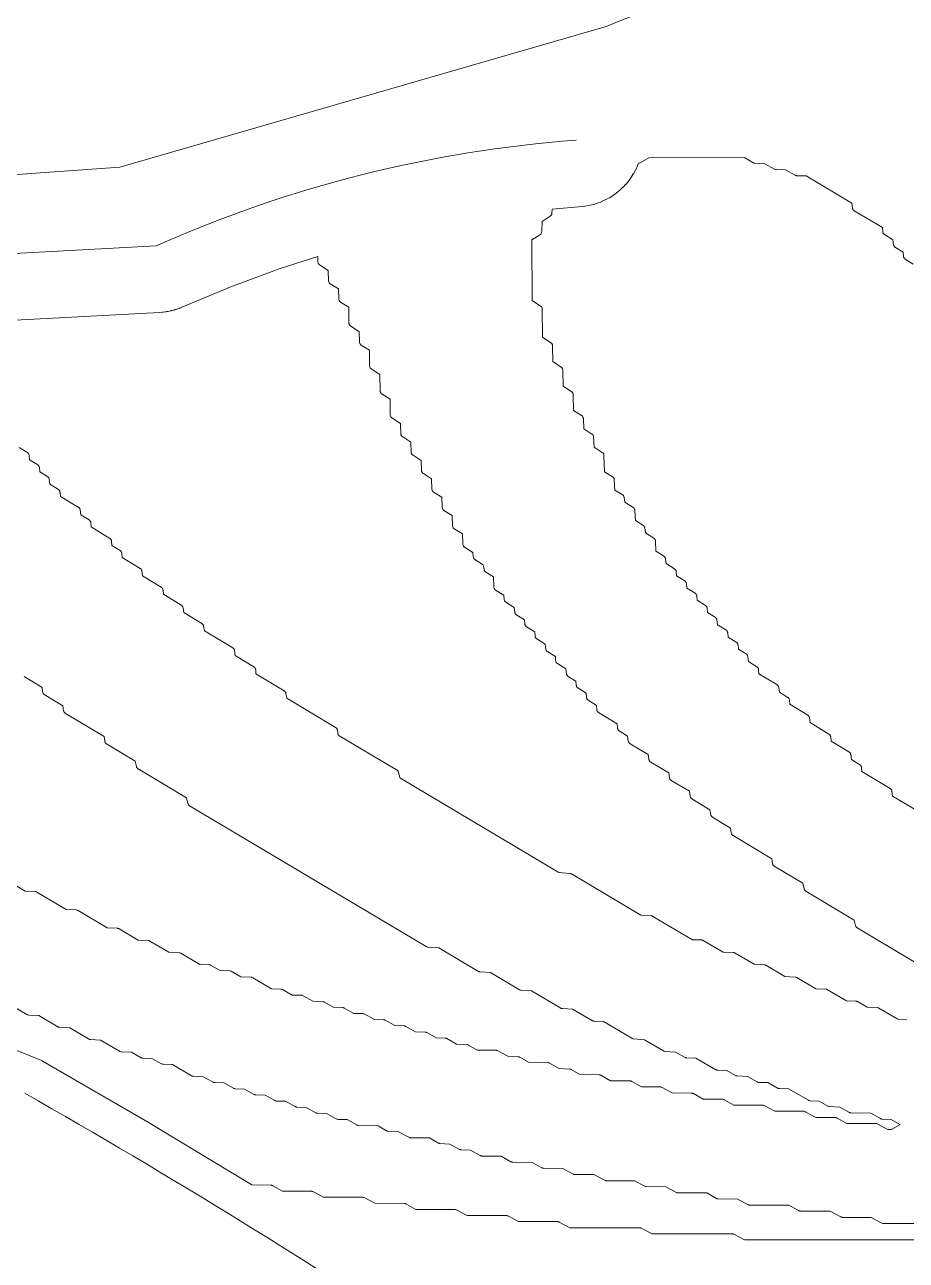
# Model space of a CAD drawing. Header units: inches. Extents: x 36 to 80.1, y 17.3 to 55.9.
# Drawn here: x 49.76 to 55.66, y 22.7 to 30.96 of the extents above; entities that cross this region are included whole.
import ezdxf

# ---------------------------------------------------------------- set-up
doc = ezdxf.new("R2010")
doc.units = ezdxf.units.IN
doc.layers.add('01_ORIGINAL_CAD', color=7, linetype='CONTINUOUS', lineweight=20)
doc.layers.add('03_ADDED_AREAS_SAME_COMPOSITION', color=7, linetype='CONTINUOUS', lineweight=15)

msp = doc.modelspace()

# ---------------------------------------------------------------- linework, layer by layer
at = {"layer": '01_ORIGINAL_CAD'}
for points in [[(53.6498, 30.945, -0.14301), (60.2429, 31.6303, -0.286424), (65.3601, 28.4306), (66.4807, 23.8898, -0.272091), (64.8996, 18.9541), (63.6613, 17.5325)], [(53.6498, 30.945), (50.3999, 30.0042), (48.0949, 29.84), (45.4271, 29.473), (42.376, 26.5966), (41.758, 26.5966, -0.10797), (36.2477, 22.9537)]]:
    msp.add_lwpolyline(points, format="xyb", dxfattribs=at)
msp.add_lwpolyline([(46.027, 28.7592), (46.027, 29.2297), (50.6426, 29.4787)], dxfattribs=at)
for centre, radius, start, end in [((54.0727, 21.7873), 8.4216, 94.2501, 114.03521), ((27.3488, -15.6541), 45.3906, 56.18317, 60.40695)]:
    msp.add_arc(centre, radius, start, end, dxfattribs=at)
at = {"layer": '03_ADDED_AREAS_SAME_COMPOSITION'}
for points in [[(55.749, 25.6915), (55.5642, 25.8015), (55.5594, 25.834), (55.5587, 25.8371), (55.5577, 25.84), (55.5562, 25.8429), (55.5545, 25.8455), (55.5524, 25.8479), (55.5501, 25.85), (55.5475, 25.8517), (55.3589, 25.9646), (55.3568, 25.9919), (55.3563, 25.9952), (55.3554, 25.9984), (55.3541, 26.0015), (55.3524, 26.0043), (55.3503, 26.0069), (55.3479, 26.0092), (55.3452, 26.0112), (55.2891, 26.0467), (55.2842, 26.0795), (55.2835, 26.0826), (55.2825, 26.0856), (55.2811, 26.0884), (55.2793, 26.091), (55.2773, 26.0934), (55.2749, 26.0955), (55.2723, 26.0973), (55.1524, 26.1692), (55.1504, 26.1966), (55.1499, 26.1999), (55.149, 26.2032), (55.1476, 26.2063), (55.1458, 26.2091), (55.1437, 26.2117), (55.1413, 26.2141), (55.1385, 26.216), (55.0139, 26.2925), (55.009, 26.3251), (55.0084, 26.3282), (55.0073, 26.3311), (55.0059, 26.334), (55.0042, 26.3366), (55.0021, 26.339), (54.9998, 26.3411), (54.9972, 26.3428), (54.8773, 26.4148), (54.8752, 26.4421), (54.8747, 26.4454), (54.8738, 26.4486), (54.8725, 26.4517), (54.8708, 26.4545), (54.8687, 26.4571), (54.8663, 26.4594), (54.8636, 26.4614), (54.8075, 26.4969), (54.8026, 26.5297), (54.8019, 26.5328), (54.8009, 26.5358), (54.7995, 26.5386), (54.7977, 26.5412), (54.7957, 26.5436), (54.7933, 26.5457), (54.7907, 26.5475), (54.6708, 26.6194), (54.6688, 26.6468), (54.6683, 26.6501), (54.6674, 26.6533), (54.6661, 26.6563), (54.6643, 26.6592), (54.6623, 26.6618), (54.6599, 26.6641), (54.6572, 26.666), (54.601, 26.7015), (54.5962, 26.7344), (54.5955, 26.7374), (54.5945, 26.7404), (54.5931, 26.7432), (54.5913, 26.7458), (54.5893, 26.7482), (54.5869, 26.7503), (54.5844, 26.7521), (54.5331, 26.7831), (54.531, 26.8105), (54.5306, 26.8138), (54.5297, 26.817), (54.5283, 26.82), (54.5266, 26.8229), (54.5246, 26.8255), (54.5222, 26.8278), (54.5195, 26.8298), (54.4643, 26.8647), (54.4622, 26.8924), (54.4617, 26.8957), (54.4608, 26.8989), (54.4595, 26.9019), (54.4578, 26.9048), (54.4557, 26.9074), (54.4533, 26.9097), (54.4506, 26.9116), (54.3945, 26.9471), (54.3896, 26.98), (54.3889, 26.983), (54.3879, 26.986), (54.3865, 26.9888), (54.3848, 26.9914), (54.3827, 26.9938), (54.3804, 26.9959), (54.3778, 26.9977), (54.3265, 27.0287), (54.3245, 27.0561), (54.324, 27.0594), (54.3231, 27.0626), (54.3218, 27.0656), (54.3201, 27.0685), (54.318, 27.0711), (54.3156, 27.0734), (54.3129, 27.0753), (54.2577, 27.1102), (54.2556, 27.138), (54.2551, 27.1412), (54.2542, 27.1444), (54.2529, 27.1475), (54.2512, 27.1503), (54.2491, 27.1529), (54.2467, 27.1552), (54.244, 27.1572), (54.1888, 27.1921), (54.1868, 27.2198), (54.1863, 27.2231), (54.1854, 27.2263), (54.1841, 27.2294), (54.1823, 27.2322), (54.1803, 27.2348), (54.1779, 27.2371), (54.1752, 27.2391), (54.12, 27.274), (54.1179, 27.3017), (54.1174, 27.305), (54.1165, 27.3082), (54.1152, 27.3112), (54.1135, 27.3141), (54.1114, 27.3167), (54.109, 27.319), (54.1063, 27.3209), (54.0502, 27.3564), (54.0453, 27.3893), (54.0446, 27.3923), (54.0436, 27.3953), (54.0422, 27.3981), (54.0405, 27.4007), (54.0384, 27.4031), (54.0361, 27.4052), (54.0335, 27.407), (53.9827, 27.4377), (53.9801, 27.5054), (53.9797, 27.5089), (53.9789, 27.5122), (53.9776, 27.5154), (53.9759, 27.5184), (53.9737, 27.5211), (53.9713, 27.5236), (53.9685, 27.5256), (53.9123, 27.5611), (53.9074, 27.5939), (53.9068, 27.597), (53.9058, 27.6), (53.9044, 27.6028), (53.9026, 27.6054), (53.9006, 27.6078), (53.8982, 27.6099), (53.8957, 27.6117), (53.8449, 27.6424), (53.8423, 27.7101), (53.8419, 27.7136), (53.841, 27.7169), (53.8397, 27.7201), (53.838, 27.7231), (53.8359, 27.7258), (53.8334, 27.7282), (53.8306, 27.7303), (53.7745, 27.7658), (53.7696, 27.7986), (53.7689, 27.8017), (53.7679, 27.8046), (53.7665, 27.8075), (53.7648, 27.8101), (53.7627, 27.8124), (53.7604, 27.8145), (53.7578, 27.8163), (53.707, 27.847), (53.7044, 27.9148), (53.704, 27.9182), (53.7032, 27.9216), (53.7019, 27.9248), (53.7002, 27.9278), (53.698, 27.9305), (53.6956, 27.9329), (53.6928, 27.9349), (53.6382, 27.9694), (53.6353, 28.0782), (53.635, 28.0817), (53.6341, 28.0851), (53.6328, 28.0884), (53.6311, 28.0914), (53.629, 28.0942), (53.6265, 28.0966), (53.6237, 28.0987), (53.569, 28.1333), (53.5663, 28.2014), (53.5659, 28.2048), (53.5651, 28.2081), (53.5638, 28.2113), (53.5621, 28.2143), (53.5599, 28.2171), (53.5575, 28.2195), (53.5547, 28.2215), (53.5, 28.2561), (53.4973, 28.3242), (53.4969, 28.3276), (53.4961, 28.3309), (53.4948, 28.3341), (53.4931, 28.3371), (53.4909, 28.3399), (53.4885, 28.3423), (53.4857, 28.3443), (53.4314, 28.3787), (53.4304, 28.4829), (53.4301, 28.4864), (53.4294, 28.4897), (53.4282, 28.493), (53.4265, 28.496), (53.4245, 28.4988), (53.4221, 28.5013), (53.4194, 28.5034), (53.3623, 28.5419), (53.3613, 28.6467), (53.361, 28.6501), (53.3603, 28.6535), (53.3591, 28.6567), (53.3574, 28.6598), (53.3554, 28.6626), (53.353, 28.665), (53.3503, 28.6672), (53.2931, 28.7057), (53.2921, 28.8104), (53.2919, 28.8139), (53.2911, 28.8172), (53.2899, 28.8205), (53.2883, 28.8235), (53.2863, 28.8263), (53.2839, 28.8288), (53.2811, 28.8309), (53.224, 28.8694), (53.2228, 29.056), (53.2225, 29.0595), (53.2218, 29.0629), (53.2206, 29.0661), (53.2189, 29.0692), (53.2169, 29.072), (53.2145, 29.0744), (53.2117, 29.0766), (53.1547, 29.115), (53.1534, 29.5196), (53.2073, 29.5539), (53.2101, 29.556), (53.2126, 29.5584), (53.2147, 29.5611), (53.2164, 29.5642), (53.2177, 29.5674), (53.2185, 29.5707), (53.2189, 29.5742), (53.2211, 29.6422), (53.2755, 29.6768), (53.2782, 29.6788), (53.2806, 29.6811), (53.2827, 29.6837), (53.2844, 29.6866), (53.2857, 29.6896), (53.2866, 29.6928), (53.287, 29.6962), (53.2889, 29.7233), (53.4912, 29.7428), (53.492, 29.7429), (53.5063, 29.7447), (53.5071, 29.7448), (53.5329, 29.749), (53.5345, 29.7493), (53.5625, 29.7558), (53.5641, 29.7562), (53.5892, 29.7638), (53.5907, 29.7643), (53.6177, 29.7744), (53.6192, 29.775), (53.6431, 29.7857), (53.6445, 29.7864), (53.6699, 29.7999), (53.6714, 29.8008), (53.6936, 29.8145), (53.695, 29.8154), (53.7184, 29.8321), (53.7197, 29.8331), (53.74, 29.8497), (53.7412, 29.8507), (53.7622, 29.8704), (53.7634, 29.8715), (53.7813, 29.8906), (53.7824, 29.8918), (53.8007, 29.914), (53.8017, 29.9153), (53.817, 29.9365), (53.8179, 29.9379), (53.8332, 29.9623), (53.834, 29.9637), (53.8464, 29.9867), (53.8471, 29.9882), (53.8591, 30.0144), (53.8597, 30.0159), (53.8656, 30.0314), (53.8684, 30.0318), (53.8713, 30.0324), (53.8741, 30.0335), (53.8768, 30.0348), (53.9339, 30.0684), (54.5739, 30.0687), (54.6312, 30.0351), (54.6339, 30.0338), (54.6367, 30.0328), (54.6396, 30.0321), (54.6426, 30.0317), (54.7108, 30.0282), (54.7757, 29.9919), (54.7784, 29.9906), (54.7813, 29.9896), (54.7843, 29.989), (54.7873, 29.9887), (54.8485, 29.9871), (54.913, 29.951), (54.9158, 29.9497), (54.9186, 29.9487), (54.9216, 29.9481), (54.9246, 29.9478), (54.9854, 29.9462), (55.2906, 29.7645), (55.2955, 29.7321), (55.2961, 29.729), (55.2972, 29.726), (55.2986, 29.7232), (55.3003, 29.7206), (55.3024, 29.7182), (55.3048, 29.7161), (55.3074, 29.7143), (55.496, 29.6014), (55.498, 29.5741), (55.4985, 29.5708), (55.4994, 29.5676), (55.5007, 29.5646), (55.5024, 29.5617), (55.5045, 29.5591), (55.5069, 29.5568), (55.5096, 29.5549), (55.5658, 29.5194), (55.5706, 29.4865), (55.5713, 29.4835), (55.5723, 29.4805), (55.5737, 29.4777), (55.5755, 29.4751), (55.5775, 29.4727), (55.5798, 29.4706), (55.5824, 29.4688), (55.6337, 29.4378), (55.6358, 29.4104), (55.6362, 29.4071), (55.6371, 29.4039), (55.6384, 29.4009), (55.6402, 29.398), (55.6422, 29.3954), (55.6446, 29.3931), (55.6473, 29.3912), (55.702, 29.3566)], [(49.1082, 28.9503), (50.6666, 29.0343), (50.6674, 29.0344), (50.6818, 29.0356), (50.6826, 29.0357), (50.6848, 29.036), (50.6871, 29.0362), (50.6887, 29.0363), (50.7023, 29.0382), (50.7037, 29.0383), (50.7086, 29.0388), (50.7102, 29.0391), (50.7137, 29.0397), (50.7172, 29.0402), (50.7188, 29.0405), (50.7235, 29.0415), (50.7387, 29.0444), (50.7401, 29.0447), (50.7422, 29.0453), (50.7445, 29.0457), (50.746, 29.0461), (50.7593, 29.0497), (50.7607, 29.05), (50.7654, 29.0512), (50.767, 29.0517), (50.7704, 29.0528), (50.7738, 29.0537), (50.7754, 29.0542), (50.7799, 29.0557), (50.7945, 29.0607), (50.7959, 29.0612), (50.798, 29.062), (50.8001, 29.0627), (50.8009, 29.063), (50.8143, 29.0682), (50.8151, 29.0685), (51.1418, 29.2058), (51.4648, 29.3254), (51.7234, 29.4087), (51.7238, 29.3735), (51.7241, 29.3701), (51.7248, 29.3668), (51.726, 29.3635), (51.7277, 29.3605), (51.7297, 29.3577), (51.7321, 29.3553), (51.7348, 29.3531), (51.7923, 29.3143), (51.795, 29.2458), (51.7954, 29.2424), (51.7962, 29.239), (51.7975, 29.2358), (51.7992, 29.2328), (51.8014, 29.2301), (51.8038, 29.2277), (51.8066, 29.2257), (51.8613, 29.1911), (51.864, 29.123), (51.8644, 29.1196), (51.8652, 29.1162), (51.8665, 29.113), (51.8682, 29.11), (51.8704, 29.1073), (51.8728, 29.1049), (51.8756, 29.1029), (51.9299, 29.0685), (51.9309, 28.9643), (51.9312, 28.9608), (51.9319, 28.9574), (51.9331, 28.9542), (51.9348, 28.9512), (51.9368, 28.9484), (51.9392, 28.9459), (51.9419, 28.9438), (51.9994, 28.905), (52.0021, 28.8364), (52.0025, 28.833), (52.0033, 28.8297), (52.0046, 28.8265), (52.0063, 28.8235), (52.0085, 28.8207), (52.0109, 28.8183), (52.0137, 28.8163), (52.068, 28.7819), (52.069, 28.6777), (52.0693, 28.6742), (52.07, 28.6709), (52.0712, 28.6676), (52.0729, 28.6646), (52.0749, 28.6618), (52.0773, 28.6593), (52.08, 28.6572), (52.1374, 28.6185), (52.1403, 28.5092), (52.1407, 28.5058), (52.1415, 28.5024), (52.1428, 28.4991), (52.1445, 28.4961), (52.1467, 28.4933), (52.1492, 28.4909), (52.152, 28.4888), (52.2063, 28.4544), (52.2073, 28.3502), (52.2075, 28.3467), (52.2083, 28.3434), (52.2095, 28.3401), (52.2111, 28.3371), (52.2132, 28.3343), (52.2156, 28.3318), (52.2183, 28.3297), (52.2758, 28.2909), (52.2785, 28.2224), (52.2788, 28.2189), (52.2797, 28.2156), (52.281, 28.2124), (52.2827, 28.2094), (52.2848, 28.2067), (52.2873, 28.2043), (52.2901, 28.2022), (52.3448, 28.1676), (52.3474, 28.0996), (52.3478, 28.0961), (52.3487, 28.0928), (52.35, 28.0896), (52.3517, 28.0866), (52.3538, 28.0839), (52.3563, 28.0814), (52.3591, 28.0794), (52.4138, 28.0448), (52.4164, 27.9768), (52.4168, 27.9733), (52.4177, 27.97), (52.4189, 27.9668), (52.4207, 27.9638), (52.4228, 27.961), (52.4253, 27.9586), (52.4281, 27.9566), (52.4828, 27.922), (52.4854, 27.8539), (52.4858, 27.8505), (52.4866, 27.8472), (52.4879, 27.844), (52.4897, 27.841), (52.4918, 27.8382), (52.4943, 27.8358), (52.497, 27.8338), (52.5518, 27.7992), (52.5544, 27.7311), (52.5548, 27.7277), (52.5556, 27.7243), (52.5569, 27.7211), (52.5587, 27.7182), (52.5608, 27.7154), (52.5633, 27.713), (52.566, 27.711), (52.6208, 27.6764), (52.6234, 27.6083), (52.6238, 27.6049), (52.6246, 27.6015), (52.6259, 27.5983), (52.6276, 27.5953), (52.6298, 27.5926), (52.6322, 27.5902), (52.635, 27.5882), (52.6897, 27.5536), (52.6924, 27.4855), (52.6928, 27.4821), (52.6936, 27.4787), (52.6949, 27.4755), (52.6966, 27.4725), (52.6988, 27.4698), (52.7012, 27.4674), (52.704, 27.4654), (52.7592, 27.4305), (52.7613, 27.4027), (52.7618, 27.3995), (52.7627, 27.3963), (52.764, 27.3932), (52.7657, 27.3904), (52.7678, 27.3878), (52.7702, 27.3855), (52.7729, 27.3835), (52.829, 27.348), (52.8339, 27.3152), (52.8346, 27.3121), (52.8356, 27.3091), (52.837, 27.3063), (52.8387, 27.3037), (52.8408, 27.3013), (52.8431, 27.2992), (52.8457, 27.2974), (52.8965, 27.2667), (52.8991, 27.199), (52.8995, 27.1955), (52.9003, 27.1922), (52.9016, 27.189), (52.9033, 27.186), (52.9055, 27.1833), (52.9079, 27.1809), (52.9107, 27.1788), (52.9659, 27.1439), (52.968, 27.1162), (52.9685, 27.1129), (52.9694, 27.1097), (52.9707, 27.1067), (52.9724, 27.1038), (52.9745, 27.1012), (52.9769, 27.0989), (52.9796, 27.097), (53.0357, 27.0615), (53.0406, 27.0286), (53.0413, 27.0255), (53.0423, 27.0226), (53.0437, 27.0198), (53.0454, 27.0172), (53.0475, 27.0148), (53.0498, 27.0127), (53.0524, 27.0109), (53.1037, 26.9799), (53.1057, 26.9525), (53.1062, 26.9492), (53.1071, 26.946), (53.1084, 26.9429), (53.1101, 26.9401), (53.1122, 26.9375), (53.1146, 26.9352), (53.1173, 26.9332), (53.1725, 26.8983), (53.1746, 26.8706), (53.175, 26.8673), (53.176, 26.8641), (53.1773, 26.8611), (53.179, 26.8582), (53.1811, 26.8556), (53.1835, 26.8533), (53.1861, 26.8514), (53.2423, 26.8159), (53.2472, 26.783), (53.2478, 26.78), (53.2489, 26.777), (53.2503, 26.7742), (53.252, 26.7716), (53.2541, 26.7692), (53.2564, 26.7671), (53.259, 26.7653), (53.3102, 26.7343), (53.3123, 26.7069), (53.3128, 26.7036), (53.3137, 26.7004), (53.315, 26.6974), (53.3167, 26.6945), (53.3188, 26.6919), (53.3212, 26.6896), (53.3239, 26.6876), (53.38, 26.6521), (53.3849, 26.6193), (53.3856, 26.6162), (53.3866, 26.6133), (53.388, 26.6105), (53.3897, 26.6079), (53.3918, 26.6055), (53.3941, 26.6034), (53.3967, 26.6016), (53.4479, 26.5706), (53.45, 26.5432), (53.4505, 26.5399), (53.4514, 26.5367), (53.4527, 26.5336), (53.4544, 26.5308), (53.4565, 26.5282), (53.4589, 26.5259), (53.4616, 26.5239), (53.5168, 26.489), (53.5189, 26.4613), (53.5193, 26.458), (53.5202, 26.4548), (53.5216, 26.4518), (53.5233, 26.4489), (53.5253, 26.4463), (53.5277, 26.444), (53.5304, 26.4421), (53.5856, 26.4072), (53.5877, 26.3794), (53.5882, 26.3761), (53.5891, 26.3729), (53.5905, 26.3698), (53.5922, 26.3669), (53.5944, 26.3643), (53.5968, 26.362), (53.5996, 26.36), (53.7232, 26.2842), (53.7253, 26.2567), (53.7258, 26.2534), (53.7267, 26.2502), (53.728, 26.2471), (53.7297, 26.2443), (53.7318, 26.2417), (53.7342, 26.2394), (53.7369, 26.2374), (53.793, 26.2019), (53.7979, 26.1691), (53.7986, 26.166), (53.7996, 26.163), (53.801, 26.1602), (53.8028, 26.1576), (53.8048, 26.1552), (53.8072, 26.1531), (53.8098, 26.1513), (53.9307, 26.0788), (53.9355, 26.0463), (53.9361, 26.0432), (53.9372, 26.0402), (53.9386, 26.0374), (53.9403, 26.0348), (53.9424, 26.0324), (53.9448, 26.0303), (53.9474, 26.0285), (54.0682, 25.956), (54.0731, 25.9235), (54.0737, 25.9204), (54.0748, 25.9175), (54.0762, 25.9146), (54.0779, 25.912), (54.08, 25.9096), (54.0823, 25.9075), (54.0849, 25.9058), (54.2058, 25.8332), (54.2107, 25.8007), (54.2113, 25.7977), (54.2124, 25.7947), (54.2138, 25.7919), (54.2155, 25.7892), (54.2176, 25.7869), (54.2199, 25.7848), (54.2225, 25.783), (54.3434, 25.7104), (54.3482, 25.678), (54.3489, 25.6749), (54.3499, 25.6719), (54.3513, 25.6691), (54.3531, 25.6665), (54.3552, 25.6641), (54.3575, 25.662), (54.3601, 25.6602), (54.481, 25.5877), (54.4858, 25.5552), (54.4865, 25.5521), (54.4875, 25.5491), (54.4889, 25.5463), (54.4907, 25.5437), (54.4928, 25.5413), (54.4951, 25.5392), (54.4977, 25.5374), (54.756, 25.383), (54.7609, 25.3506), (54.7615, 25.3475), (54.7626, 25.3445), (54.764, 25.3417), (54.7657, 25.3391), (54.7678, 25.3367), (54.7701, 25.3346), (54.7727, 25.3328), (54.9634, 25.2187), (54.9723, 25.1813), (54.9733, 25.1781), (54.9747, 25.1751), (54.9765, 25.1723), (54.9787, 25.1698), (54.9811, 25.1675), (54.9839, 25.1656), (55.3072, 24.9731), (55.3161, 24.9358), (55.3171, 24.9326), (55.3185, 24.9296), (55.3203, 24.9268), (55.3224, 24.9242), (55.3249, 24.922), (55.3276, 24.9201), (56.7021, 24.1018)], [(55.6601, 24.3078), (55.5992, 24.3094), (55.4728, 24.384), (55.4702, 24.3854), (55.4674, 24.3864), (55.4644, 24.3871), (55.4614, 24.3875), (55.3932, 24.391), (55.3283, 24.4274), (55.3256, 24.4287), (55.3227, 24.4296), (55.3197, 24.4303), (55.3167, 24.4305), (55.2559, 24.4321), (55.1295, 24.5067), (55.1268, 24.5081), (55.124, 24.5091), (55.1211, 24.5098), (55.1181, 24.5102), (55.0501, 24.5137), (54.9234, 24.5885), (54.9208, 24.5899), (54.9179, 24.5909), (54.915, 24.5916), (54.912, 24.592), (54.8441, 24.5955), (54.7174, 24.6703), (54.7147, 24.6717), (54.7119, 24.6727), (54.709, 24.6734), (54.706, 24.6738), (54.638, 24.6773), (54.5114, 24.7521), (54.5087, 24.7535), (54.5059, 24.7545), (54.5029, 24.7552), (54.4999, 24.7556), (54.4319, 24.7591), (54.2984, 24.8362), (54.2956, 24.8376), (54.2926, 24.8386), (54.2896, 24.8393), (54.2865, 24.8395), (54.2257, 24.8411), (53.9619, 24.9975), (53.9592, 24.9989), (53.9563, 25), (53.9534, 25.0007), (53.9504, 25.001), (53.8825, 25.0046), (53.4181, 25.281), (53.4147, 25.2827), (53.4112, 25.2839), (53.4074, 25.2845), (53.3332, 25.2907), (52.2702, 25.9236), (52.2613, 25.9609), (52.2603, 25.9641), (52.2589, 25.9671), (52.2571, 25.9699), (52.255, 25.9725), (52.2525, 25.9747), (52.2498, 25.9766), (51.8588, 26.2094), (51.854, 26.2418), (51.8533, 26.2449), (51.8523, 26.2479), (51.8509, 26.2507), (51.8491, 26.2533), (51.8471, 26.2557), (51.8447, 26.2578), (51.8421, 26.2596), (51.5151, 26.4549), (51.5102, 26.4873), (51.5096, 26.4904), (51.5085, 26.4934), (51.5071, 26.4962), (51.5054, 26.4988), (51.5033, 26.5012), (51.501, 26.5033), (51.4984, 26.5051), (51.3097, 26.618), (51.3077, 26.6453), (51.3072, 26.6486), (51.3063, 26.6519), (51.3049, 26.655), (51.3032, 26.6578), (51.301, 26.6605), (51.2986, 26.6628), (51.2958, 26.6647), (51.1712, 26.7412), (51.1664, 26.7738), (51.1657, 26.7769), (51.1647, 26.7799), (51.1632, 26.7827), (51.1615, 26.7853), (51.1594, 26.7877), (51.1571, 26.7898), (51.1545, 26.7916), (50.9649, 26.905), (50.96, 26.9375), (50.9594, 26.9406), (50.9583, 26.9435), (50.9569, 26.9464), (50.9552, 26.949), (50.9531, 26.9514), (50.9508, 26.9535), (50.9482, 26.9552), (50.8273, 27.0278), (50.8225, 27.0603), (50.8218, 27.0634), (50.8208, 27.0663), (50.8194, 27.0691), (50.8176, 27.0718), (50.8155, 27.0741), (50.8132, 27.0762), (50.8106, 27.078), (50.6907, 27.15), (50.6886, 27.1773), (50.6881, 27.1807), (50.6872, 27.1839), (50.6859, 27.187), (50.6841, 27.1899), (50.682, 27.1925), (50.6795, 27.1948), (50.6768, 27.1968), (50.5522, 27.2732), (50.5473, 27.3058), (50.5466, 27.3089), (50.5456, 27.3119), (50.5442, 27.3147), (50.5424, 27.3173), (50.5404, 27.3197), (50.538, 27.3218), (50.5354, 27.3236), (50.4155, 27.3955), (50.4135, 27.4229), (50.413, 27.4262), (50.4121, 27.4294), (50.4108, 27.4324), (50.4091, 27.4353), (50.407, 27.4379), (50.4046, 27.4402), (50.4019, 27.4421), (50.3467, 27.477), (50.3446, 27.5047), (50.3441, 27.5081), (50.3432, 27.5113), (50.3418, 27.5144), (50.3401, 27.5173), (50.338, 27.5199), (50.3355, 27.5222), (50.3327, 27.5242), (50.2091, 27.6), (50.207, 27.6275), (50.2066, 27.6308), (50.2056, 27.634), (50.2043, 27.6371), (50.2026, 27.6399), (50.2005, 27.6425), (50.1981, 27.6448), (50.1955, 27.6468), (50.1393, 27.6823), (50.1344, 27.7151), (50.1338, 27.7182), (50.1327, 27.7212), (50.1313, 27.724), (50.1296, 27.7266), (50.1275, 27.729), (50.1251, 27.7311), (50.1226, 27.7329), (50.0026, 27.8048), (50.0006, 27.8322), (50.0001, 27.8355), (49.9992, 27.8387), (49.9979, 27.8417), (49.9962, 27.8446), (49.9941, 27.8472), (49.9917, 27.8495), (49.989, 27.8514), (49.9329, 27.8869), (49.928, 27.9198), (49.9273, 27.9228), (49.9263, 27.9258), (49.9249, 27.9286), (49.9232, 27.9312), (49.9211, 27.9336), (49.9188, 27.9357), (49.9162, 27.9375), (49.8649, 27.9685), (49.8629, 27.9959), (49.8624, 27.9992), (49.8615, 28.0024), (49.8602, 28.0054), (49.8585, 28.0083), (49.8564, 28.0109), (49.854, 28.0132), (49.8513, 28.0151), (49.7961, 28.05), (49.794, 28.0777), (49.7935, 28.081), (49.7926, 28.0842), (49.7913, 28.0873), (49.7896, 28.0901), (49.7875, 28.0927), (49.7851, 28.095), (49.7824, 28.097), (49.7272, 28.1319)], [(49.7613, 26.5999), (49.8812, 26.528), (49.8833, 26.5006), (49.8838, 26.4973), (49.8847, 26.4941), (49.886, 26.491), (49.8878, 26.4881), (49.8899, 26.4855), (49.8924, 26.4832), (49.8951, 26.4812), (50.0198, 26.4048), (50.0246, 26.3721), (50.0253, 26.3691), (50.0263, 26.3661), (50.0277, 26.3632), (50.0295, 26.3606), (50.0316, 26.3582), (50.0339, 26.3561), (50.0365, 26.3544), (50.2948, 26.2), (50.2996, 26.1675), (50.3003, 26.1644), (50.3014, 26.1615), (50.3028, 26.1586), (50.3045, 26.156), (50.3066, 26.1536), (50.3089, 26.1515), (50.3115, 26.1498), (50.5022, 26.0356), (50.5111, 25.9983), (50.5121, 25.9951), (50.5135, 25.9921), (50.5153, 25.9893), (50.5174, 25.9867), (50.5199, 25.9845), (50.5227, 25.9826), (50.846, 25.7901), (50.8549, 25.7527), (50.8559, 25.7496), (50.8573, 25.7465), (50.8591, 25.7437), (50.8612, 25.7412), (50.8637, 25.7389), (50.8664, 25.7371), (52.4471, 24.796), (52.4505, 24.7943), (52.4541, 24.7931), (52.4578, 24.7926), (52.532, 24.7863), (52.7965, 24.6294), (52.7992, 24.6281), (52.802, 24.627), (52.805, 24.6263), (52.808, 24.626), (52.8759, 24.6224), (53.0713, 24.5067), (53.074, 24.5053), (53.0768, 24.5043), (53.0797, 24.5036), (53.0827, 24.5033), (53.1507, 24.4997), (53.3461, 24.384), (53.3488, 24.3826), (53.3516, 24.3816), (53.3545, 24.3809), (53.3575, 24.3805), (53.4256, 24.377), (53.5591, 24.2999), (53.5619, 24.2985), (53.5648, 24.2975), (53.5679, 24.2969), (53.5709, 24.2966), (53.6318, 24.295), (53.8209, 24.1824), (53.8243, 24.1807), (53.8279, 24.1796), (53.8316, 24.179), (53.9059, 24.1727), (54.033, 24.0977), (54.0356, 24.0963), (54.0385, 24.0953), (54.0414, 24.0946), (54.0444, 24.0942), (54.1126, 24.0907), (54.1775, 24.0544), (54.1802, 24.053), (54.1831, 24.0521), (54.1861, 24.0514), (54.1891, 24.0512), (54.2501, 24.0496), (54.3833, 23.9727), (54.3861, 23.9713), (54.389, 23.9703), (54.392, 23.9696), (54.3951, 23.9694), (54.456, 23.9678), (54.5137, 23.934), (54.5164, 23.9327), (54.5192, 23.9317), (54.5221, 23.931), (54.525, 23.9307), (54.5933, 23.9271), (54.6582, 23.8908), (54.6609, 23.8895), (54.6638, 23.8885), (54.6667, 23.8879), (54.6698, 23.8876), (54.7309, 23.886), (54.7955, 23.8499), (54.7982, 23.8486), (54.8011, 23.8476), (54.8041, 23.847), (54.8071, 23.8467), (54.8681, 23.8451), (55.0013, 23.7683), (55.0041, 23.7669), (55.007, 23.7658), (55.01, 23.7652), (55.0131, 23.7649), (55.074, 23.7633), (55.1317, 23.7296), (55.1344, 23.7282), (55.1372, 23.7272), (55.1401, 23.7265), (55.143, 23.7262), (55.2113, 23.7226), (55.2762, 23.6863), (55.279, 23.685), (55.2819, 23.684), (55.285, 23.6834), (55.2881, 23.6831), (55.4177, 23.6815), (55.4821, 23.6455), (55.4848, 23.6441), (55.4877, 23.6432), (55.4907, 23.6425), (55.4937, 23.6423), (55.5546, 23.6407), (55.6123, 23.607), (55.6147, 23.6058), (55.5556, 23.5725), (55.532, 23.5725), (55.4602, 23.6101), (55.4575, 23.6114), (55.4546, 23.6123), (55.4516, 23.6128), (55.4486, 23.613), (55.2579, 23.6133), (55.1936, 23.6493), (55.1908, 23.6507), (55.1879, 23.6516), (55.1848, 23.6523), (55.1817, 23.6525), (55.0518, 23.6541), (54.9798, 23.6918), (54.977, 23.693), (54.9742, 23.6939), (54.9712, 23.6945), (54.9682, 23.6947), (54.7771, 23.695), (54.7053, 23.7326), (54.7025, 23.7339), (54.6997, 23.7348), (54.6967, 23.7353), (54.6937, 23.7355), (54.503, 23.7358), (54.4387, 23.7718), (54.4359, 23.7732), (54.4329, 23.7741), (54.4299, 23.7748), (54.4268, 23.775), (54.2972, 23.7766), (54.2328, 23.8127), (54.23, 23.814), (54.227, 23.815), (54.224, 23.8156), (54.2209, 23.8158), (54.0909, 23.8175), (54.0189, 23.8552), (54.0162, 23.8564), (54.0134, 23.8573), (54.0104, 23.8578), (54.0074, 23.858), (53.8853, 23.8584), (53.821, 23.8944), (53.8182, 23.8957), (53.8152, 23.8967), (53.8122, 23.8973), (53.8091, 23.8976), (53.6795, 23.8992), (53.615, 23.9352), (53.6122, 23.9366), (53.6093, 23.9376), (53.6062, 23.9382), (53.6031, 23.9384), (53.4738, 23.94), (53.4163, 23.9737), (53.4136, 23.9751), (53.4108, 23.9761), (53.4079, 23.9768), (53.405, 23.9771), (53.3367, 23.9807), (53.2718, 24.017), (53.269, 24.0183), (53.2661, 24.0193), (53.263, 24.0199), (53.2599, 24.0202), (53.1306, 24.0218), (53.0731, 24.0555), (53.0704, 24.0568), (53.0676, 24.0578), (53.0647, 24.0585), (53.0617, 24.0588), (52.9931, 24.0624), (52.9207, 24.1004), (52.9179, 24.1016), (52.9151, 24.1025), (52.9121, 24.103), (52.9091, 24.1032), (52.7872, 24.1036), (52.7298, 24.1372), (52.7272, 24.1385), (52.7244, 24.1396), (52.7215, 24.1403), (52.7185, 24.1406), (52.6502, 24.1442), (52.5854, 24.1805), (52.5826, 24.1818), (52.5798, 24.1827), (52.5768, 24.1834), (52.5738, 24.1836), (52.5129, 24.1852), (52.4552, 24.219), (52.4525, 24.2203), (52.4497, 24.2213), (52.4468, 24.222), (52.4439, 24.2224), (52.3756, 24.2259), (52.3107, 24.2622), (52.308, 24.2635), (52.3051, 24.2645), (52.3022, 24.2651), (52.2991, 24.2654), (52.238, 24.267), (52.1734, 24.3031), (52.1707, 24.3044), (52.1678, 24.3054), (52.1648, 24.306), (52.1618, 24.3063), (52.1007, 24.3079), (52.0361, 24.344), (52.0334, 24.3453), (52.0305, 24.3463), (52.0275, 24.3469), (52.0245, 24.3472), (51.9633, 24.3488), (51.8988, 24.3849), (51.896, 24.3862), (51.8932, 24.3872), (51.8902, 24.3878), (51.8872, 24.3881), (51.8263, 24.3896), (51.7686, 24.4234), (51.7659, 24.4247), (51.7631, 24.4258), (51.7602, 24.4265), (51.7573, 24.4268), (51.689, 24.4304), (51.6241, 24.4667), (51.6214, 24.468), (51.6185, 24.4689), (51.6156, 24.4696), (51.6126, 24.4698), (51.5514, 24.4714), (51.4868, 24.5075), (51.4841, 24.5089), (51.4812, 24.5098), (51.4783, 24.5105), (51.4752, 24.5107), (51.4144, 24.5123), (51.288, 24.5869), (51.2853, 24.5883), (51.2825, 24.5893), (51.2796, 24.59), (51.2766, 24.5904), (51.2083, 24.5939), (51.1434, 24.6302), (51.1407, 24.6315), (51.1379, 24.6325), (51.1349, 24.6331), (51.1319, 24.6334), (51.0707, 24.635), (51.0061, 24.6711), (51.0034, 24.6724), (51.0005, 24.6734), (50.9976, 24.674), (50.9946, 24.6743), (50.9337, 24.6759), (50.8073, 24.7505), (50.8046, 24.7519), (50.8018, 24.7529), (50.7989, 24.7536), (50.7959, 24.7539), (50.728, 24.7575), (50.6013, 24.8323), (50.5986, 24.8337), (50.5958, 24.8347), (50.5929, 24.8354), (50.5899, 24.8357), (50.5219, 24.8393), (50.3952, 24.9141), (50.3926, 24.9155), (50.3897, 24.9165), (50.3868, 24.9172), (50.3838, 24.9175), (50.3159, 24.9211), (50.1205, 25.0368), (50.1178, 25.0382), (50.115, 25.0392), (50.112, 25.0399), (50.1091, 25.0403), (50.0411, 25.0438), (49.8457, 25.1595), (49.843, 25.1609), (49.8402, 25.1619), (49.8373, 25.1626), (49.8343, 25.163), (49.7664, 25.1665), (49.4394, 25.3612)], [(49.653, 24.4161), (49.7794, 24.3415), (49.7821, 24.3401), (49.7849, 24.3391), (49.7878, 24.3384), (49.7908, 24.338), (49.8587, 24.3345), (49.9854, 24.2597), (49.9881, 24.2583), (49.9909, 24.2573), (49.9938, 24.2566), (49.9968, 24.2562), (50.0648, 24.2527), (50.1915, 24.1779), (50.1941, 24.1765), (50.197, 24.1754), (50.1999, 24.1748), (50.2029, 24.1744), (50.2708, 24.1709), (50.3975, 24.0961), (50.4002, 24.0947), (50.403, 24.0936), (50.4059, 24.093), (50.4089, 24.0926), (50.4772, 24.0891), (50.5421, 24.0527), (50.5448, 24.0514), (50.5477, 24.0505), (50.5506, 24.0498), (50.5536, 24.0496), (50.6148, 24.048), (50.6794, 24.0119), (50.6821, 24.0105), (50.685, 24.0096), (50.6879, 24.0089), (50.691, 24.0087), (50.7518, 24.0071), (50.8782, 23.9325), (50.8809, 23.9311), (50.8837, 23.9301), (50.8866, 23.9294), (50.8896, 23.929), (50.9579, 23.9255), (51.0228, 23.8892), (51.0255, 23.8879), (51.0283, 23.8869), (51.0313, 23.8863), (51.0343, 23.886), (51.0955, 23.8844), (51.1601, 23.8483), (51.1628, 23.847), (51.1657, 23.846), (51.1686, 23.8454), (51.1716, 23.8451), (51.2328, 23.8435), (51.2974, 23.8074), (51.3001, 23.8061), (51.303, 23.8051), (51.3059, 23.8045), (51.309, 23.8042), (51.3701, 23.8026), (51.4347, 23.7665), (51.4374, 23.7652), (51.4403, 23.7642), (51.4433, 23.7636), (51.4463, 23.7633), (51.5074, 23.7618), (51.572, 23.7256), (51.5748, 23.7243), (51.5776, 23.7233), (51.5806, 23.7227), (51.5836, 23.7225), (51.6448, 23.7209), (51.7093, 23.6847), (51.7121, 23.6834), (51.7149, 23.6824), (51.7179, 23.6818), (51.7209, 23.6816), (51.7821, 23.68), (51.8467, 23.6439), (51.8494, 23.6425), (51.8523, 23.6416), (51.8552, 23.6409), (51.8582, 23.6407), (51.9194, 23.6391), (51.984, 23.603), (51.9868, 23.6016), (51.9897, 23.6006), (51.9928, 23.6), (51.9959, 23.5998), (52.1252, 23.5982), (52.1827, 23.5645), (52.1854, 23.5631), (52.1882, 23.5621), (52.1911, 23.5614), (52.1941, 23.5611), (52.2627, 23.5575), (52.3351, 23.5196), (52.3379, 23.5184), (52.3407, 23.5175), (52.3437, 23.5169), (52.3467, 23.5167), (52.4685, 23.5164), (52.526, 23.4828), (52.5286, 23.4814), (52.5314, 23.4804), (52.5343, 23.4797), (52.5373, 23.4794), (52.6056, 23.4758), (52.6704, 23.4395), (52.6732, 23.4382), (52.676, 23.4372), (52.679, 23.4366), (52.682, 23.4363), (52.7432, 23.4347), (52.8078, 23.3986), (52.8106, 23.3973), (52.8135, 23.3963), (52.8166, 23.3957), (52.8197, 23.3954), (52.9492, 23.3938), (53.0137, 23.3577), (53.0165, 23.3564), (53.0194, 23.3554), (53.0225, 23.3548), (53.0256, 23.3546), (53.1552, 23.3529), (53.2196, 23.3169), (53.2224, 23.3155), (53.2253, 23.3146), (53.2284, 23.3139), (53.2315, 23.3137), (53.3611, 23.3121), (53.4255, 23.276), (53.4283, 23.2747), (53.4312, 23.2737), (53.4343, 23.2731), (53.4374, 23.2729), (53.5674, 23.2712), (53.6393, 23.2335), (53.6421, 23.2323), (53.6449, 23.2314), (53.6479, 23.2309), (53.6509, 23.2307), (53.8416, 23.2303), (53.9059, 23.1944), (53.9087, 23.193), (53.9117, 23.192), (53.9147, 23.1914), (53.9178, 23.1912), (54.0478, 23.1895), (54.1198, 23.1519), (54.1225, 23.1506), (54.1254, 23.1497), (54.1283, 23.1492), (54.1313, 23.149), (54.322, 23.1487), (54.3863, 23.1127), (54.3891, 23.1113), (54.3921, 23.1103), (54.3951, 23.1097), (54.3982, 23.1095), (54.5282, 23.1079), (54.6002, 23.0702), (54.6029, 23.0689), (54.6058, 23.068), (54.6087, 23.0675), (54.6117, 23.0673), (54.871, 23.067), (54.9353, 23.031), (54.9382, 23.0297), (54.9411, 23.0287), (54.9442, 23.0281), (54.9473, 23.0278), (55.1458, 23.0262), (55.2178, 22.9886), (55.2205, 22.9873), (55.2234, 22.9864), (55.2263, 22.9859), (55.2293, 22.9857), (55.4204, 22.9854), (55.4923, 22.9477), (55.495, 22.9465), (55.4979, 22.9456), (55.5008, 22.9451), (55.5038, 22.9449), (55.7635, 22.9446)], [(56.1064, 22.8357), (54.5741, 22.8351), (54.5023, 22.8727), (54.4995, 22.8739), (54.4966, 22.8748), (54.4937, 22.8753), (54.4907, 22.8755), (53.9566, 22.8757), (53.8848, 22.9133), (53.882, 22.9146), (53.8792, 22.9155), (53.8762, 22.916), (53.8732, 22.9162), (53.4078, 22.9164), (53.3359, 22.954), (53.3332, 22.9553), (53.3303, 22.9562), (53.3273, 22.9567), (53.3243, 22.9569), (53.0647, 22.9572), (52.9928, 22.9948), (52.9901, 22.9961), (52.9872, 22.997), (52.9842, 22.9975), (52.9812, 22.9977), (52.7216, 22.998), (52.6497, 23.0356), (52.647, 23.0369), (52.6441, 23.0378), (52.6411, 23.0383), (52.6381, 23.0385), (52.3788, 23.0388), (52.3145, 23.0748), (52.3117, 23.0761), (52.3087, 23.0771), (52.3057, 23.0777), (52.3025, 23.078), (52.104, 23.0796), (52.0321, 23.1173), (52.0294, 23.1185), (52.0265, 23.1194), (52.0235, 23.1199), (52.0205, 23.1201), (51.7609, 23.1204), (51.689, 23.158), (51.6863, 23.1593), (51.6834, 23.1602), (51.6805, 23.1607), (51.6775, 23.1609), (51.4867, 23.1612), (51.4224, 23.1972), (51.4196, 23.1986), (51.4167, 23.1996), (51.4136, 23.2002), (51.4105, 23.2004), (51.2813, 23.202), (50.6148, 23.6053), (50.6146, 23.6054), (50.6111, 23.6075), (50.6109, 23.6076), (49.8873, 24.0274), (49.8871, 24.0276), (49.8824, 24.0302), (49.8808, 24.031), (49.8573, 24.0421), (49.8559, 24.0427), (49.7048, 24.1036)]]:
    msp.add_lwpolyline(points, dxfattribs=at)

doc.saveas('drawing.dxf')
